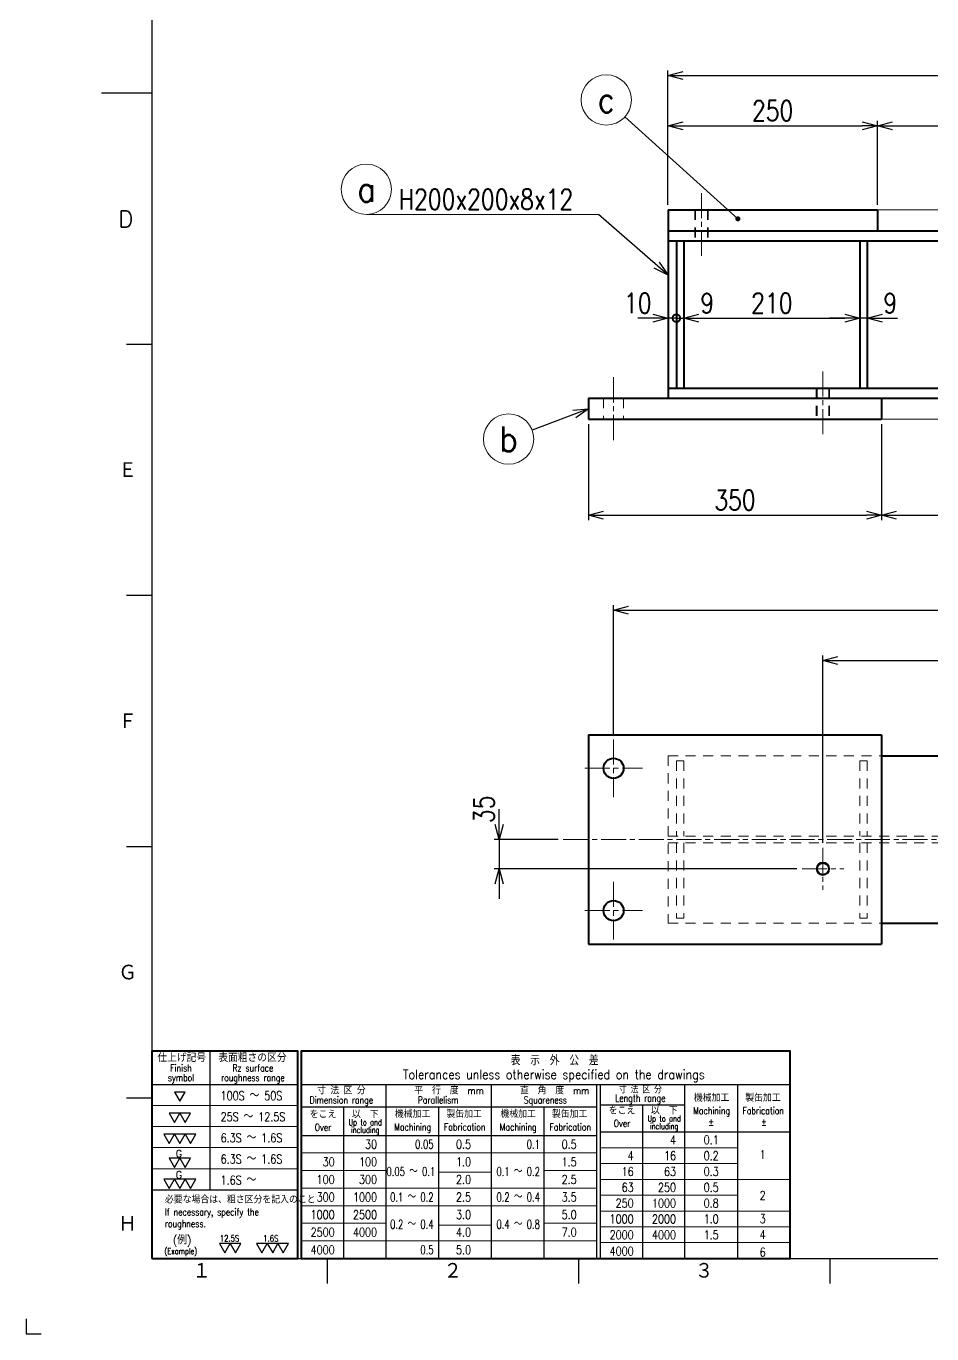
# Model space of a CAD drawing. Header units: millimetres. Extents: x 0 to 3564, y 0 to 2520.
# Drawn here: x 0 to 1081, y 0 to 1562 of the extents above; entities that cross this region are included whole.
import ezdxf
from ezdxf.enums import TextEntityAlignment as Align

# ---------------------------------------------------------------- set-up
doc = ezdxf.new("R2010")
doc.units = ezdxf.units.MM
doc.header["$LTSCALE"] = 6
doc.linetypes.add('GEN7A', pattern=[7.5, 5, -0.75, 1, -0.75])
doc.linetypes.add('HIDDEN2', pattern=[3.5, 2, -1.5])
doc.layers.get('0').update_dxf_attribs({"lineweight": 20})
doc.layers.get('DEFPOINTS').update_dxf_attribs({"color": 253})
for name, color, linetype, lineweight in [('2', 5, 'Continuous', 40), ('3A', 6, 'HIDDEN2', 20), ('4', 3, 'Continuous', 13), ('5', 3, 'Continuous', 13), ('6', 7, 'Continuous', 50), ('7A', 4, 'GEN7A', 13)]:
    doc.layers.add(name, color=color, linetype=linetype, lineweight=lineweight)
doc.layers.add('RAHM2', color=1, linetype='Continuous')
doc.styles.add('DIMENSION', font='romans.shx', dxfattribs={"width": 0.8, "bigfont": 'extfont2.shx'})
doc.styles.get("Standard").update_dxf_attribs({"font": 'romans.shx', "width": 0.8, "bigfont": 'extfont2.shx'})
doc.dimstyles.new('GEN-ISO$0', dxfattribs={"dimscale": 6, "dimtxt": 4, "dimasz": 3, "dimexe": 1, "dimexo": 1, "dimgap": 1, "dimtad": 3, "dimrnd": 0.01, "dimdsep": 46, "dimtxsty": 'Standard', "dimblk": 'OPEN30', "dimcen": 0, "dimclrt": 7, "dimazin": 2, "dimtp": 0.1, "dimtm": 0.1, "dimtfac": 0.6, "dimtmove": 2, "dimatfit": 3, "dimldrblk": 'OPEN30', "dimfxl": 1, "dimarcsym": 0})
doc.dimstyles.new('GEN-ISO$7', dxfattribs={"dimscale": 6, "dimtxt": 4, "dimasz": 3, "dimexe": 1, "dimexo": 1, "dimgap": 1, "dimtad": 3, "dimrnd": 0.01, "dimdsep": 46, "dimtxsty": 'Standard', "dimblk": 'OPEN30', "dimcen": 0, "dimclrt": 7, "dimazin": 2, "dimtp": 0.1, "dimtm": 0.1, "dimtfac": 0.6, "dimtmove": 2, "dimatfit": 3, "dimldrblk": 'OPEN30', "dimfxl": 1, "dimarcsym": 0})

# ---------------------------------------------------------------- blocks, each defined once
blk = doc.blocks.new('1A2ブヒン')
at = {"layer": '2'}
for points in [[(25, 15), (54.05, 15), (54.05, 56.26), (25, 56.26)], [(54.75, 15), (152.05, 15), (152.05, 56.26), (54.75, 56.26)]]:
    blk.add_lwpolyline(points, close=True, dxfattribs=at)
at = {"layer": '4'}
for p, q in [((25, 45.46), (54.05, 45.46)), ((25, 41.26), (54.05, 41.26)), ((25, 37.06), (54.05, 37.06)), ((114.25, 37.05), (141.55, 37.05)), ((54.75, 36), (113.55, 36)), ((114.25, 33.9), (141.55, 33.9)), ((25, 32.86), (54.05, 32.86)), ((54.75, 32.5), (71.55, 32.5)), ((82.05, 32.15), (92.55, 32.15)), ((103.05, 32.5), (113.55, 32.5)), ((54.75, 29), (113.55, 29)), ((114.25, 30.75), (152.05, 30.75)), ((114.25, 27.6), (141.55, 27.6)), ((54.75, 25.5), (113.55, 25.5)), ((114.25, 24.45), (152.05, 24.45)), ((54.75, 22), (71.55, 22)), ((82.05, 21.65), (92.55, 21.65)), ((103.05, 22), (113.55, 22)), ((114.25, 21.3), (152.05, 21.3)), ((54.75, 18.5), (113.55, 18.5)), ((114.25, 18.15), (152.05, 18.15))]:
    blk.add_line(p, q, dxfattribs=at)
at = {"layer": 'RAHM2', "color": 5, "linetype": 'Continuous'}
for p, q in [((25, 405), (25, 15)), ((15, 247), (25, 247)), ((20, 197), (25, 197)), ((20, 147), (25, 147)), ((20, 97), (25, 97)), ((20, 47), (25, 47)), ((25, 15), (579, 15)), ((60, 10), (60, 15)), ((110, 10), (110, 15)), ((160, 10), (160, 15)), ((0, 3), (0, 0)), ((0, 0), (3, 0))]:
    blk.add_line(p, q, dxfattribs=at)
at = {"layer": 'RAHM2', "color": 7, "linetype": 'Continuous'}
for p, q in [((36.55, 56.26), (36.55, 28.66)), ((25, 49.66), (54.05, 49.66)), ((54.75, 49.66), (152.05, 49.66)), ((71.55, 49.66), (71.55, 15)), ((92.55, 49.66), (92.55, 15)), ((113.55, 15), (113.55, 49.66)), ((114.25, 49.66), (114.25, 15)), ((131.05, 49.66), (131.05, 15)), ((141.55, 49.66), (141.55, 15)), ((122.65, 47.56), (122.65, 47.54)), ((54.75, 45.21), (113.55, 45.21)), ((63.15, 45.21), (63.15, 15)), ((82.05, 45.21), (82.05, 15)), ((103.05, 45.21), (103.05, 15)), ((114.25, 45.56), (131.05, 45.56)), ((122.65, 45.56), (122.65, 15)), ((54.75, 39.5), (113.55, 39.5)), ((114.25, 40.2), (152.05, 40.2)), ((25, 28.66), (54.05, 28.66))]:
    blk.add_line(p, q, dxfattribs=at)
for points in [[(30.6, 46.29), (31.66, 48.12), (29.54, 48.12), (30.6, 46.29)], [(29.54, 42.09), (30.6, 43.92), (28.48, 43.92), (29.54, 42.09)], [(31.66, 42.09), (32.72, 43.92), (30.6, 43.92), (31.66, 42.09)], [(28.48, 37.89), (29.54, 39.72), (27.42, 39.72), (28.48, 37.89)], [(30.6, 37.89), (31.66, 39.72), (29.54, 39.72), (30.6, 37.89)], [(32.72, 37.89), (33.78, 39.72), (31.66, 39.72), (32.72, 37.89)], [(29.54, 33.12), (30.6, 34.96), (28.48, 34.96), (29.54, 33.12)], [(31.66, 33.12), (32.72, 34.96), (30.6, 34.96), (31.66, 33.12)], [(28.48, 28.92), (29.54, 30.76), (27.42, 30.76), (28.48, 28.92)], [(30.6, 28.92), (31.66, 30.76), (29.54, 30.76), (30.6, 28.92)], [(32.72, 28.92), (33.78, 30.76), (31.66, 30.76), (32.72, 28.92)], [(39.56, 16.14), (40.62, 17.98), (38.49, 17.98), (39.56, 16.14)], [(41.68, 16.14), (42.74, 17.98), (40.62, 17.98), (41.68, 16.14)], [(46.93, 16.14), (47.99, 17.98), (45.87, 17.98), (46.93, 16.14)], [(49.06, 16.14), (50.12, 17.98), (47.99, 17.98), (49.06, 16.14)], [(51.18, 16.14), (52.24, 17.98), (50.12, 17.98), (51.18, 16.14)]]:
    blk.add_lwpolyline(points, close=True, dxfattribs=at)
at = {"layer": 'RAHM2', "color": 5, "linetype": 'Continuous'}
for s, p in [('D', (18.36, 220.24)), ('Ｅ', (18.36, 170.24)), ('Ｆ', (18.36, 120.24)), ('Ｇ', (18.36, 70.24)), ('Ｈ', (18.36, 20.24)), ('１', (33.1, 10.87)), ('２', (83.1, 10.87)), ('３', (133.1, 10.87))]:
    blk.add_text(s, height=3.31, dxfattribs=at).set_placement(p)
at = {"layer": 'RAHM2', "color": 7, "linetype": 'Continuous'}
for s, height, width, p in [('仕上げ記号', 1.54, 0.9, (30.97, 54.13)), ('表面粗さの区分', 1.54, 0.9, (45.03, 54.13)), ('表\u3000示\u3000外\u3000公\u3000差', 1.8, 0.9, (105.18, 53.48)), ('Finish', 1.4, 0.8, (30.82, 52.24)), ('Rz surface', 1.4, 0.8, (45.12, 52.24)), ('Tolerances unless otherwise specified on the drawings', 1.8, 0.9, (105.02, 50.72)), ('symbol', 1.4, 0.8, (30.82, 50.27)), ('roughness range', 1.4, 0.8, (45.12, 50.27)), ('Dimension range', 1.4, 0.8, (62.73, 45.86)), ('寸 法 区 分', 1.4, 0.9, (62.73, 47.71)), ('Parallelism', 1.4, 0.8, (81.99, 45.86)), ('平\u3000行\u3000度\u3000mm', 1.4, 0.9, (84.16, 47.71)), ('Squareness', 1.4, 0.8, (103.32, 45.86)), ('直\u3000角\u3000度\u3000mm', 1.4, 0.9, (105.16, 47.71)), ('Length range', 1.4, 0.8, (122.23, 46.21)), ('寸 法 区 分', 1.4, 0.8, (122.23, 47.89)), ('機械加工', 1.4, 0.9, (136.41, 46.24)), ('製缶加工', 1.4, 0.9, (146.64, 46.24)), ('をこえ', 1.4, 0.9, (59.09, 42.95)), ('以\u3000下', 1.4, 0.9, (67.49, 42.95)), ('機械加工', 1.4, 0.9, (76.91, 43.02)), ('製缶加工', 1.4, 0.9, (87.16, 43.02)), ('機械加工', 1.4, 0.9, (97.91, 43.02)), ('製缶加工', 1.4, 0.9, (108.16, 43.02)), ('をこえ', 1.4, 0.9, (118.59, 43.7)), ('以\u3000下', 1.4, 0.9, (126.99, 43.7)), ('Machining', 1.4, 0.8, (136.41, 43.72)), ('Fabrication', 1.4, 0.8, (146.68, 43.72)), ('Over', 1.4, 0.8, (59.09, 40.42)), ('Up to and', 1.2, 0.8, (67.48, 41.5)), ('Machining', 1.4, 0.8, (76.91, 40.49)), ('Fabrication', 1.4, 0.8, (87.28, 40.49)), ('Machining', 1.4, 0.8, (97.91, 40.49)), ('Fabrication', 1.4, 0.8, (108.28, 40.49)), ('Over', 1.4, 0.8, (118.59, 41.17)), ('Up to and', 1.2, 0.8, (126.98, 42.25)), ('including', 1.2, 0.8, (126.99, 40.73)), ('%%P', 1.4, 0.9, (136.33, 41.46)), ('%%P', 1.4, 0.9, (146.83, 41.46)), ('including', 1.2, 0.8, (67.49, 39.98))]:
    blk.add_text(s, height=height, dxfattribs=dict(at, width=width)).set_placement(p, align=Align.CENTER)
for s, height, width, p in [('100S ～ 50S', 1.75, 0.8, (38.69, 46.52)), ('25S ～ 12.5S', 1.75, 0.8, (38.69, 42.32)), ('6.3S ～ 1.6S', 1.75, 0.8, (38.69, 38.12)), ('0.1', 1.75, 0.8, (134.84, 37.73)), ('1', 1.75, 0.8, (145.97, 34.81)), ('6.3S ～ 1.6S', 1.75, 0.8, (38.69, 33.92)), ('0.2', 1.75, 0.8, (134.84, 34.58)), ('1.6S ～ ', 1.75, 0.8, (38.69, 29.72)), ('0.3', 1.75, 0.8, (134.84, 31.43)), ('0.5', 1.75, 0.8, (134.84, 28.28)), ('必要な場合は、粗さ区分を記入のこと', 1.4, 0.9, (27.61, 25.99)), ('0.8', 1.75, 0.8, (134.84, 25.13)), ('2', 1.75, 0.8, (145.97, 26.65)), ('If necessary, specify the', 1.4, 0.8, (27.61, 23.58)), ('1.0', 1.75, 0.8, (134.84, 21.98)), ('3', 1.75, 0.8, (145.97, 22.04)), ('roughness.', 1.4, 0.8, (27.61, 21.26)), ('(例)', 1.6, 0.9, (29.2, 17.85)), ('12.5S', 1.26, 0.8, (38.53, 18.36)), ('1.6S', 1.26, 0.8, (47.18, 18.36)), ('1.5', 1.75, 0.8, (134.84, 18.83)), ('4', 1.75, 0.8, (145.97, 18.89)), ('(Example)', 1.2, 0.8, (27.53, 15.87)), ('6', 1.75, 0.8, (145.97, 15.39))]:
    blk.add_text(s, height=height, dxfattribs=dict(at, width=width)).set_placement(p)
for s, width, p in [('4', 0.8, (129.35, 37.73)), ('30', 0.8, (69.85, 36.85)), ('0.05', 0.7, (81.08, 36.85)), ('0.5', 0.8, (88.56, 36.85)), ('0.1', 0.7, (102.24, 36.85)), ('0.5', 0.8, (109.56, 36.85)), ('30', 0.8, (61.4, 33.35)), ('100', 0.8, (69.85, 33.35)), ('1.0', 0.8, (88.56, 33.35)), ('1.5', 0.8, (109.56, 33.35)), ('4', 0.8, (120.9, 34.58)), ('16', 0.8, (129.35, 34.58)), ('100', 0.8, (61.4, 29.85)), ('300', 0.8, (69.85, 29.85)), ('0.05 ～ 0.1', 0.7, (81.41, 31.42)), ('2.0', 0.8, (88.56, 29.85)), ('0.1 ～ 0.2', 0.7, (102.24, 31.42)), ('2.5', 0.8, (109.56, 29.85)), ('16', 0.8, (120.9, 31.43)), ('63', 0.8, (129.35, 31.43)), ('63', 0.8, (120.9, 28.28)), ('250', 0.8, (129.35, 28.28)), ('300', 0.8, (61.4, 26.35)), ('1000', 0.8, (69.85, 26.35)), ('0.1 ～ 0.2', 0.7, (81.08, 26.35)), ('2.5', 0.8, (88.56, 26.35)), ('0.2 ～ 0.4', 0.7, (102.24, 26.35)), ('3.5', 0.8, (109.56, 26.35)), ('250', 0.8, (120.9, 25.13)), ('1000', 0.8, (129.35, 25.13)), ('1000', 0.8, (61.4, 22.85)), ('2500', 0.8, (69.85, 22.85)), ('3.0', 0.8, (88.56, 22.85)), ('5.0', 0.8, (109.56, 22.85)), ('1000', 0.8, (120.9, 21.98)), ('2000', 0.8, (129.35, 21.98)), ('2500', 0.8, (61.4, 19.35)), ('4000', 0.8, (69.85, 19.35)), ('0.2 ～ 0.4', 0.7, (81.08, 20.93)), ('4.0', 0.8, (88.56, 19.35)), ('0.4 ～ 0.8', 0.7, (102.24, 20.93)), ('7.0', 0.8, (109.56, 19.35)), ('2000', 0.8, (120.9, 18.83)), ('4000', 0.8, (129.35, 18.83)), ('4000', 0.8, (61.4, 15.85)), ('0.5', 0.7, (81.08, 15.85)), ('5.0', 0.8, (88.56, 15.85)), ('4000', 0.8, (120.9, 15.58))]:
    blk.add_text(s, height=1.75, dxfattribs=dict(at, width=width)).set_placement(p, align=Align.RIGHT)
for p in [(31.04, 35.15), (31.04, 30.95)]:
    blk.add_text('G', height=1.4, dxfattribs=at).set_placement(p, align=Align.RIGHT)
at = {"layer": 'RAHM2', "color": 5, "linetype": 'Continuous', "width": 0.7}
for tag, p in [('HEADER3', (35, 392.01)), ('HEADER4', (54.75, 392)), ('HEADER15', (74.49, 392)), ('HEADER16', (94.43, 392))]:
    blk.add_attdef(tag, text='', height=6, dxfattribs=at).set_placement(p, align=Align.MIDDLE)
at = {"layer": 'RAHM2', "color": 7, "linetype": 'Continuous'}
blk.add_attdef('HEADER5', text='', height=2.5, dxfattribs=at).set_placement((63.69, 385.1), align=Align.BOTTOM_RIGHT)
for tag, height, width, p in [('HEADER25', 3.2, 0.63, (525.91, 86.65)), ('HEADER23', 3.33, 0.8, (550.4, 86.46)), ('HEADER24', 3.5, 0.8, (571.57, 86.49)), ('HEADER22', 3.2, 0.63, (525.91, 79.65)), ('HEADER20', 3.33, 0.8, (550.4, 79.46)), ('HEADER21', 3.5, 0.8, (571.57, 79.49)), ('HEADER19', 3.2, 0.63, (525.91, 72.65)), ('HEADER17', 3.33, 0.8, (550.4, 72.46)), ('HEADER18', 3.5, 0.8, (571.57, 72.49)), ('HEADER11', 3.2, 0.63, (525.91, 65.65)), ('HEADER9', 3.33, 0.8, (550.4, 65.46)), ('HEADER10', 3.5, 0.8, (571.57, 65.49)), ('HEADER7', 3.31, 0.8, (343.63, 48.21)), ('HEADER1', 5, 0.9, (528.12, 45.15)), ('GEN-TITLE-SCA', 4, 0.85, (430.79, 40.85)), ('HEADER2', 6, 0.9, (527.89, 36.68)), ('HEADER14', 3.31, 0.8, (343.63, 36.29))]:
    blk.add_attdef(tag, text='', height=height, dxfattribs=dict(at, width=width)).set_placement(p, align=Align.MIDDLE)
for tag, p in [('HEADER27', (401.45, 41.09)), ('HEADER26', (416.07, 41.09))]:
    blk.add_attdef(tag, text='', height=4, dxfattribs=at).set_placement(p, align=Align.MIDDLE)
at = {"layer": 'RAHM2', "color": 7, "linetype": 'Continuous', "width": 0.7}
blk.add_attdef('GEN-TITLE-DAT', text='', height=3.5, dxfattribs=at).set_placement((452.8, 39.1), align=Align.CENTER)
at = {"layer": 'RAHM2', "color": 5, "linetype": 'Continuous'}
blk.add_attdef('HEADER6', text='', height=5.8, dxfattribs=at).set_placement((376.09, 17.1), align=Align.BOTTOM_RIGHT)
at = {"layer": 'RAHM2', "color": 5, "linetype": 'Continuous', "style": 'DIMENSION', "width": 1.2}
for tag, p in [('HEADER13', (382.56, 16.75)), ('HEADER12', (416.26, 16.72)), ('GEN-TITLE-DWG', (485.79, 16.74))]:
    blk.add_attdef(tag, text='', height=7.02, dxfattribs=at).set_placement(p, align=Align.BOTTOM_LEFT)
at = {"layer": 'RAHM2', "color": 5, "linetype": 'Continuous', "style": 'DIMENSION'}
blk.add_attdef('HEADER8', text='', height=7.02, dxfattribs=at).set_placement((577.6, 16.71), align=Align.BOTTOM_RIGHT)
blk = doc.blocks.new('_Open30')
at = {"color": 0, "linetype": 'ByBlock', "lineweight": -2}
for p, q in [((-1, 0.268), (0, 0)), ((0, 0), (-1, -0.268)), ((0, 0), (-1, 0))]:
    blk.add_line(p, q, dxfattribs=at)
blk = doc.blocks.new('*D42')
at = {"layer": '5', "color": 0, "lineweight": -2, "transparency": 16777216}
for p, q in [((766.4, 1348.4), (766.4, 1508.7)), ((784.4, 1502.7), (1718.4, 1502.7)), ((1736.4, 1348.4), (1736.4, 1508.7))]:
    blk.add_line(p, q, dxfattribs=at)
at = {"layer": 'DEFPOINTS', "color": 0, "transparency": 16777216}
for p in [(1736.4, 1502.7), (766.4, 1342.4), (1736.4, 1342.4)]:
    blk.add_point(p, dxfattribs=at)
at = {"layer": '5', "color": 0, "lineweight": -2, "transparency": 16777216, "xscale": 18, "yscale": 18, "zscale": 18, "rotation": 180}
blk.add_blockref('_Open30', (766.4, 1502.7), dxfattribs=at)
at = {"layer": '5', "color": 0, "lineweight": -2, "transparency": 16777216, "xscale": 18, "yscale": 18, "zscale": 18}
blk.add_blockref('_Open30', (1736.4, 1502.7), dxfattribs=at)
at = {"layer": '5', "color": 7, "transparency": 16777216, "insert": (1251.4, 1520.7), "char_height": 24, "attachment_point": 5}
blk.add_mtext('970', dxfattribs=at)
blk = doc.blocks.new('*D18')
at = {"layer": '5', "color": 0, "lineweight": -2, "transparency": 16777216}
for p, q in [((701.4, 715.9), (701.4, 870.1)), ((719.4, 864.1), (1783.4, 864.1)), ((1801.4, 715.9), (1801.4, 870.1))]:
    blk.add_line(p, q, dxfattribs=at)
at = {"layer": 'DEFPOINTS', "color": 0, "transparency": 16777216}
for p in [(1801.4, 864.1), (701.4, 709.9), (1801.4, 709.9)]:
    blk.add_point(p, dxfattribs=at)
at = {"layer": '5', "color": 0, "lineweight": -2, "transparency": 16777216, "xscale": 18, "yscale": 18, "zscale": 18, "rotation": 180}
blk.add_blockref('_Open30', (701.4, 864.1), dxfattribs=at)
at = {"layer": '5', "color": 0, "lineweight": -2, "transparency": 16777216, "xscale": 18, "yscale": 18, "zscale": 18}
blk.add_blockref('_Open30', (1801.4, 864.1), dxfattribs=at)
at = {"layer": '5', "color": 7, "transparency": 16777216, "insert": (1251.4, 882.1), "char_height": 24, "attachment_point": 5}
blk.add_mtext('1100', dxfattribs=at)
blk = doc.blocks.new('*D20')
at = {"layer": '5', "color": 0, "lineweight": -2, "transparency": 16777216}
for p, q in [((951.4, 586.4), (951.4, 810.1)), ((969.4, 804.1), (1533.4, 804.1)), ((1551.4, 656.4), (1551.4, 810.1))]:
    blk.add_line(p, q, dxfattribs=at)
at = {"layer": 'DEFPOINTS', "color": 0, "transparency": 16777216}
for p in [(1551.4, 804.1), (1551.4, 650.4), (951.4, 580.4)]:
    blk.add_point(p, dxfattribs=at)
at = {"layer": '5', "color": 0, "lineweight": -2, "transparency": 16777216, "xscale": 18, "yscale": 18, "zscale": 18, "rotation": 180}
blk.add_blockref('_Open30', (951.4, 804.1), dxfattribs=at)
at = {"layer": '5', "color": 0, "lineweight": -2, "transparency": 16777216, "xscale": 18, "yscale": 18, "zscale": 18}
blk.add_blockref('_Open30', (1551.4, 804.1), dxfattribs=at)
at = {"layer": '5', "color": 7, "transparency": 16777216, "insert": (1251.4, 822.1), "char_height": 24, "attachment_point": 5}
blk.add_mtext('600', dxfattribs=at)
blk = doc.blocks.new('*D22')
at = {"layer": '5', "color": 0, "lineweight": -2, "transparency": 16777216}
for p, q in [((564.7, 608.4), (564.7, 626.4)), ((635.4, 590.4), (558.7, 590.4)), ((564.7, 590.4), (564.7, 555.4)), ((920.4, 555.4), (558.7, 555.4)), ((564.7, 537.4), (564.7, 519.4))]:
    blk.add_line(p, q, dxfattribs=at)
at = {"layer": 'DEFPOINTS', "color": 0, "transparency": 16777216}
for p in [(641.4, 590.4), (564.7, 555.4), (926.4, 555.4)]:
    blk.add_point(p, dxfattribs=at)
at = {"layer": '5', "color": 0, "lineweight": -2, "transparency": 16777216, "xscale": 18, "yscale": 18, "zscale": 18}
for p, rotation in [((564.7, 590.4), 270), ((564.7, 555.4), 90)]:
    blk.add_blockref('_Open30', p, dxfattribs=dict(at, rotation=rotation))
at = {"layer": '5', "color": 7, "transparency": 16777216, "insert": (546.7, 626.4), "char_height": 24, "attachment_point": 5, "rotation": 90}
blk.add_mtext('35', dxfattribs=at)
blk = doc.blocks.new('*D23')
at = {"layer": '5', "color": 0, "lineweight": -2, "transparency": 16777216}
for p, q in [((671.4, 1086.4), (671.4, 971.7)), ((1021.4, 1086.4), (1021.4, 971.7)), ((689.4, 977.7), (1003.4, 977.7))]:
    blk.add_line(p, q, dxfattribs=at)
at = {"layer": 'DEFPOINTS', "color": 0, "transparency": 16777216}
for p in [(671.4, 1092.4), (1021.4, 1092.4), (1021.4, 977.7)]:
    blk.add_point(p, dxfattribs=at)
at = {"layer": '5', "color": 0, "lineweight": -2, "transparency": 16777216, "xscale": 18, "yscale": 18, "zscale": 18, "rotation": 180}
blk.add_blockref('_Open30', (671.4, 977.7), dxfattribs=at)
at = {"layer": '5', "color": 0, "lineweight": -2, "transparency": 16777216, "xscale": 18, "yscale": 18, "zscale": 18}
blk.add_blockref('_Open30', (1021.4, 977.7), dxfattribs=at)
at = {"layer": '5', "color": 7, "transparency": 16777216, "insert": (846.4, 995.7), "char_height": 24, "attachment_point": 5}
blk.add_mtext('350', dxfattribs=at)
blk = doc.blocks.new('*D24')
at = {"layer": '5', "color": 0, "lineweight": -2, "transparency": 16777216}
for p, q in [((1021.4, 1086.4), (1021.4, 971.7)), ((1481.4, 1086.4), (1481.4, 971.7)), ((1039.4, 977.7), (1463.4, 977.7))]:
    blk.add_line(p, q, dxfattribs=at)
at = {"layer": 'DEFPOINTS', "color": 0, "transparency": 16777216}
for p in [(1021.4, 1092.4), (1481.4, 1092.4), (1481.4, 977.7)]:
    blk.add_point(p, dxfattribs=at)
at = {"layer": '5', "color": 0, "lineweight": -2, "transparency": 16777216, "xscale": 18, "yscale": 18, "zscale": 18, "rotation": 180}
blk.add_blockref('_Open30', (1021.4, 977.7), dxfattribs=at)
at = {"layer": '5', "color": 0, "lineweight": -2, "transparency": 16777216, "xscale": 18, "yscale": 18, "zscale": 18}
blk.add_blockref('_Open30', (1481.4, 977.7), dxfattribs=at)
at = {"layer": '5', "color": 7, "transparency": 16777216, "insert": (1251.4, 995.7), "char_height": 24, "attachment_point": 5}
blk.add_mtext('460', dxfattribs=at)
blk = doc.blocks.new('*D27')
at = {"layer": '5', "color": 0, "lineweight": -2, "transparency": 16777216}
for p, q in [((766.4, 1348.4), (766.4, 1448.7)), ((784.4, 1442.7), (998.4, 1442.7)), ((1016.4, 1348.4), (1016.4, 1448.7))]:
    blk.add_line(p, q, dxfattribs=at)
at = {"layer": 'DEFPOINTS', "color": 0, "transparency": 16777216}
for p in [(1016.4, 1442.7), (766.4, 1342.4), (1016.4, 1342.4)]:
    blk.add_point(p, dxfattribs=at)
at = {"layer": '5', "color": 0, "lineweight": -2, "transparency": 16777216, "xscale": 18, "yscale": 18, "zscale": 18, "rotation": 180}
blk.add_blockref('_Open30', (766.4, 1442.7), dxfattribs=at)
at = {"layer": '5', "color": 0, "lineweight": -2, "transparency": 16777216, "xscale": 18, "yscale": 18, "zscale": 18}
blk.add_blockref('_Open30', (1016.4, 1442.7), dxfattribs=at)
at = {"layer": '5', "color": 7, "transparency": 16777216, "insert": (891.4, 1460.7), "char_height": 24, "attachment_point": 5}
blk.add_mtext('250', dxfattribs=at)
blk = doc.blocks.new('*D28')
at = {"layer": '5', "color": 0, "lineweight": -2, "transparency": 16777216}
for p, q in [((1016.4, 1348.4), (1016.4, 1448.7)), ((1034.4, 1442.7), (1468.4, 1442.7)), ((1486.4, 1348.4), (1486.4, 1448.7))]:
    blk.add_line(p, q, dxfattribs=at)
at = {"layer": 'DEFPOINTS', "color": 0, "transparency": 16777216}
for p in [(1486.4, 1442.7), (1016.4, 1342.4), (1486.4, 1342.4)]:
    blk.add_point(p, dxfattribs=at)
at = {"layer": '5', "color": 0, "lineweight": -2, "transparency": 16777216, "xscale": 18, "yscale": 18, "zscale": 18, "rotation": 180}
blk.add_blockref('_Open30', (1016.4, 1442.7), dxfattribs=at)
at = {"layer": '5', "color": 0, "lineweight": -2, "transparency": 16777216, "xscale": 18, "yscale": 18, "zscale": 18}
blk.add_blockref('_Open30', (1486.4, 1442.7), dxfattribs=at)
at = {"layer": '5', "color": 7, "transparency": 16777216, "insert": (1251.4, 1460.7), "char_height": 24, "attachment_point": 5}
blk.add_mtext('470', dxfattribs=at)
blk = doc.blocks.new('GENBALLOON1')
blk.add_circle((0, 0), 5)
at = {"flags": 1}
blk.add_attdef('GEN_PARENT', text='', height=2.5, dxfattribs=at).set_placement((0, 0), align=Align.MIDDLE)
blk.add_attdef('REF_NO', text='', height=3.5).set_placement((0, 0), align=Align.MIDDLE)
at = {"color": 7, "flags": 1}
for tag, p in [('5GENINF', (6.43, 0.96)), ('6GENINF', (6.43, 0.63)), ('7GENINF', (6.43, 0.3)), ('8GENINF', (6.43, -0.04)), ('9GENINF', (6.43, -0.37)), ('3GENINF', (6.43, -2.34)), ('4GENINF', (6.43, -2.67)), ('10GENINF', (6.43, -0.7)), ('11GENINF', (6.43, -1)), ('12GENINF', (6.43, -1.34)), ('13GENINF', (6.43, -1.67)), ('14GENINF', (6.43, -2)), ('20GENINF', (6.43, -4.7)), ('21GENINF', (6.43, -5.04)), ('22GENINF', (6.43, -5.37)), ('15GENINF', (6.43, -3)), ('16GENINF', (6.43, -3.34)), ('17GENINF', (6.43, -3.7)), ('18GENINF', (6.43, -4.04)), ('19GENINF', (6.43, -4.37))]:
    blk.add_attdef(tag, p, '', height=0.2, dxfattribs=at)
blk = doc.blocks.new('_DotSmall')
at = {"color": 0, "linetype": 'ByBlock', "const_width": 0.5}
blk.add_lwpolyline([(-0.0625, 0, 1), (0.0625, 0, 1)], format="xyb", close=True, dxfattribs=at)
blk = doc.blocks.new('*D13')
at = {"layer": '5', "color": 0, "lineweight": -2, "transparency": 16777216}
for p, q in [((748.4, 1212.9), (730.4, 1212.9)), ((776.4, 1212.9), (766.4, 1212.9)), ((776.4, 1212.9), (794.4, 1212.9))]:
    blk.add_line(p, q, dxfattribs=at)
at = {"layer": 'DEFPOINTS', "color": 0, "transparency": 16777216}
for p in [(766.4, 1212.9), (776.4, 1129.4), (766.4, 1117.4)]:
    blk.add_point(p, dxfattribs=at)
at = {"layer": '5', "color": 0, "lineweight": -2, "transparency": 16777216, "xscale": 18, "yscale": 18, "zscale": 18, "rotation": 180}
blk.add_blockref('_DotSmall', (776.4, 1212.9), dxfattribs=at)
at = {"layer": '5', "color": 0, "lineweight": -2, "transparency": 16777216, "xscale": 18, "yscale": 18, "zscale": 18}
blk.add_blockref('_Open30', (766.4, 1212.9), dxfattribs=at)
at = {"layer": '5', "color": 7, "transparency": 16777216, "insert": (730.4, 1230.9), "char_height": 24, "attachment_point": 5}
blk.add_mtext('10', dxfattribs=at)
blk = doc.blocks.new('*D14')
at = {"layer": '5', "color": 0, "lineweight": -2, "transparency": 16777216}
for p, q in [((776.4, 1212.9), (758.4, 1212.9)), ((776.4, 1212.9), (785.4, 1212.9)), ((803.4, 1212.9), (821.4, 1212.9))]:
    blk.add_line(p, q, dxfattribs=at)
at = {"layer": 'DEFPOINTS', "color": 0, "transparency": 16777216}
for p in [(785.4, 1212.9), (776.4, 1129.4), (785.4, 1129.4)]:
    blk.add_point(p, dxfattribs=at)
at = {"layer": '5', "color": 0, "lineweight": -2, "transparency": 16777216, "xscale": 18, "yscale": 18, "zscale": 18}
blk.add_blockref('_DotSmall', (776.4, 1212.9), dxfattribs=at)
at = {"layer": '5', "color": 0, "lineweight": -2, "transparency": 16777216, "xscale": 18, "yscale": 18, "zscale": 18, "rotation": 180}
blk.add_blockref('_Open30', (785.4, 1212.9), dxfattribs=at)
at = {"layer": '5', "color": 7, "transparency": 16777216, "insert": (813.2, 1230.9), "char_height": 24, "attachment_point": 5}
blk.add_mtext('9', dxfattribs=at)
blk = doc.blocks.new('*D15')
at = {"layer": '5', "color": 0, "lineweight": -2, "transparency": 16777216}
blk.add_line((803.4, 1212.9), (977.4, 1212.9), dxfattribs=at)
at = {"layer": 'DEFPOINTS', "color": 0, "transparency": 16777216}
for p in [(995.4, 1212.9), (785.4, 1129.4), (995.4, 1129.4)]:
    blk.add_point(p, dxfattribs=at)
at = {"layer": '5', "color": 0, "lineweight": -2, "transparency": 16777216, "xscale": 18, "yscale": 18, "zscale": 18, "rotation": 180}
blk.add_blockref('_Open30', (785.4, 1212.9), dxfattribs=at)
at = {"layer": '5', "color": 0, "lineweight": -2, "transparency": 16777216, "xscale": 18, "yscale": 18, "zscale": 18}
blk.add_blockref('_Open30', (995.4, 1212.9), dxfattribs=at)
at = {"layer": '5', "color": 7, "transparency": 16777216, "insert": (890.4, 1230.9), "char_height": 24, "attachment_point": 5}
blk.add_mtext('210', dxfattribs=at)
blk = doc.blocks.new('*D16')
at = {"layer": '5', "color": 0, "lineweight": -2, "transparency": 16777216}
for p, q in [((977.4, 1212.9), (959.4, 1212.9)), ((1004.4, 1212.9), (995.4, 1212.9)), ((1022.4, 1212.9), (1040.4, 1212.9))]:
    blk.add_line(p, q, dxfattribs=at)
at = {"layer": 'DEFPOINTS', "color": 0, "transparency": 16777216}
for p in [(995.4, 1212.9), (995.4, 1129.4), (1004.4, 1129.4)]:
    blk.add_point(p, dxfattribs=at)
at = {"layer": '5', "color": 0, "lineweight": -2, "transparency": 16777216, "xscale": 18, "yscale": 18, "zscale": 18}
blk.add_blockref('_Open30', (995.4, 1212.9), dxfattribs=at)
at = {"layer": '5', "color": 0, "lineweight": -2, "transparency": 16777216, "xscale": 18, "yscale": 18, "zscale": 18, "rotation": 180}
blk.add_blockref('_Open30', (1004.4, 1212.9), dxfattribs=at)
at = {"layer": '5', "color": 7, "transparency": 16777216, "insert": (1031.7, 1230.9), "char_height": 24, "attachment_point": 5}
blk.add_mtext('9', dxfattribs=at)

msp = doc.modelspace()

# ---------------------------------------------------------------- linework, layer by layer
at = {"layer": '2'}
for p, q in [((766.425, 1342.353), (1016.425, 1342.353)), ((766.425, 1342.353), (766.425, 1317.353)), ((1016.425, 1342.353), (1016.425, 1317.353)), ((766.425, 1317.353), (1736.425, 1317.353)), ((766.425, 1317.353), (766.425, 1117.353)), ((766.425, 1305.353), (1736.425, 1305.353)), ((776.425, 1305.353), (776.425, 1129.353)), ((785.425, 1305.353), (785.425, 1129.353)), ((995.425, 1305.353), (995.425, 1129.353)), ((1004.425, 1305.353), (1004.425, 1129.353)), ((766.425, 1129.353), (1736.425, 1129.353)), ((671.425, 1117.353), (1831.425, 1117.353)), ((671.425, 1117.353), (671.425, 1092.353)), ((1021.425, 1117.353), (1021.425, 1092.353)), ((671.425, 1092.353), (1021.425, 1092.353)), ((671.425, 715.375), (1021.425, 715.375)), ((671.425, 715.375), (671.425, 465.375)), ((1021.425, 715.375), (1021.425, 465.375)), ((1021.425, 690.375), (1481.425, 690.375)), ((1021.425, 490.375), (1481.425, 490.375)), ((671.425, 465.375), (1021.425, 465.375))]:
    msp.add_line(p, q, dxfattribs=at)
for centre, radius in [((701.425, 675.375), 12), ((951.425, 555.375), 7), ((701.425, 505.375), 12)]:
    msp.add_circle(centre, radius, dxfattribs=at)
at = {"layer": '3A'}
for p, q in [((798.425, 1342.353), (798.425, 1305.353)), ((799.425, 1342.353), (799.425, 1305.353)), ((813.425, 1342.353), (813.425, 1305.353)), ((814.425, 1342.353), (814.425, 1305.353)), ((943.425, 1129.353), (943.425, 1092.353)), ((944.425, 1129.353), (944.425, 1092.353)), ((958.425, 1129.353), (958.425, 1092.353)), ((959.425, 1129.353), (959.425, 1092.353)), ((689.425, 1117.353), (689.425, 1092.353)), ((713.425, 1117.353), (713.425, 1092.353)), ((766.425, 690.375), (766.425, 490.375)), ((766.425, 690.375), (1021.425, 690.375)), ((776.425, 684.375), (785.425, 684.375)), ((776.425, 684.375), (776.425, 594.375)), ((785.425, 684.375), (785.425, 594.375)), ((995.425, 684.375), (1004.425, 684.375)), ((995.425, 684.375), (995.425, 594.375)), ((1004.425, 684.375), (1004.425, 594.375)), ((766.425, 594.375), (1736.425, 594.375)), ((766.425, 586.375), (1736.425, 586.375)), ((776.425, 586.375), (776.425, 496.375)), ((785.425, 586.375), (785.425, 496.375)), ((995.425, 586.375), (995.425, 496.375)), ((1004.425, 586.375), (1004.425, 496.375)), ((766.425, 490.375), (1021.425, 490.375)), ((776.425, 496.375), (785.425, 496.375)), ((995.425, 496.375), (1004.425, 496.375))]:
    msp.add_line(p, q, dxfattribs=at)
at = {"layer": '4'}
for p, q in [((1016.425, 1342.353), (1486.425, 1342.353)), ((1021.425, 1092.353), (1481.425, 1092.353))]:
    msp.add_line(p, q, dxfattribs=at)
msp.add_circle((951.425, 555.375), 8, dxfattribs=at)
at = {"layer": '5'}
msp.add_line((406.248, 1336.851), (683.563, 1336.851), dxfattribs=at)
at = {"layer": '7A'}
for p, q in [((806.425, 1362.353), (806.425, 1285.353)), ((701.425, 1142.353), (701.425, 1067.353)), ((951.425, 1149.353), (951.425, 1072.353)), ((701.425, 709.875), (701.425, 640.875)), ((666.925, 675.375), (735.925, 675.375)), ((641.425, 590.375), (1861.425, 590.375)), ((951.425, 580.375), (951.425, 530.375)), ((926.425, 555.375), (976.425, 555.375)), ((701.425, 539.875), (701.425, 470.875)), ((666.925, 505.375), (735.925, 505.375))]:
    msp.add_line(p, q, dxfattribs=at)

# ---------------------------------------------------------------- block references
at = {"layer": '2', "xscale": 6, "yscale": 6, "zscale": 6}
msp.add_blockref('1A2ブヒン', (0, 0), dxfattribs=at)
at = {"layer": '5'}
ref = msp.add_blockref('GENBALLOON1', (692.694, 1473.581), dxfattribs=dict(at, xscale=6, yscale=6, zscale=6))
ref.add_attrib('REF_NO', 'c', dxfattribs={"color": 7, "height": 30, "width": 0.9}).set_placement((692.694, 1473.581), align=Align.MIDDLE_CENTER)
ref = msp.add_blockref('GENBALLOON1', (406.248, 1366.851), dxfattribs=dict(at, xscale=6, yscale=6, zscale=6))
ref.add_attrib('REF_NO', 'a', dxfattribs={"color": 7, "height": 30, "width": 0.9}).set_placement((406.248, 1366.851), align=Align.MIDDLE_CENTER)
ref = msp.add_blockref('GENBALLOON1', (576.055, 1068.532), dxfattribs=dict(at, xscale=6, yscale=6, zscale=6))
ref.add_attrib('REF_NO', 'b', dxfattribs={"color": 7, "height": 30, "width": 0.9}).set_placement((576.055, 1068.532), align=Align.MIDDLE_CENTER)

# ---------------------------------------------------------------- texts
at = {"layer": '6', "width": 0.8}
msp.add_text('H200x200x8x12', height=24, dxfattribs=at).set_placement((445.073, 1342.851))

# ---------------------------------------------------------------- dimensions: what is measured, and where the dimension line sits
at = {"layer": '5'}
for base, p1, p2, picture, middle in [((1736.425, 1502.704), (766.425, 1342.353), (1736.425, 1342.353), '*D42', (1251.425, 1520.704)), ((1016.425, 1442.704), (766.425, 1342.353), (1016.425, 1342.353), '*D27', (891.425, 1460.704)), ((1486.425, 1442.704), (1016.425, 1342.353), (1486.425, 1342.353), '*D28', (1251.425, 1460.704)), ((1021.425, 977.746), (671.425, 1092.353), (1021.425, 1092.353), '*D23', (846.425, 995.746)), ((1481.425, 977.746), (1021.425, 1092.353), (1481.425, 1092.353), '*D24', (1251.425, 995.746)), ((1801.425, 864.067), (701.425, 709.875), (1801.425, 709.875), '*D18', (1251.425, 882.067)), ((1551.425, 804.067), (951.425, 580.375), (1551.425, 650.375), '*D20', (1251.425, 822.067))]:
    dim = msp.add_linear_dim(base=base, p1=p1, p2=p2, dimstyle='GEN-ISO$0', override={"dimscale": 6, "dimtm": 0.1, "dimtmove": 1}, dxfattribs=at)
    dim.commit()
    dim.dimension.update_dxf_attribs({"geometry": picture, "text_midpoint": middle})
for base, p1, p2, angle, override, picture, middle in [((766.425, 1212.903), (776.425, 1129.353), (766.425, 1117.353), 180, {"dimscale": 6, "dimblk1": 'DotSmall', "dimblk2": 'Open30', "dimsah": 1, "dimse1": 1, "dimse2": 1, "dimtm": 0.1, "dimtmove": 1}, '*D13', (730.425, 1212.903)), ((785.425, 1212.903), (776.425, 1129.353), (785.425, 1129.353), 180, {"dimscale": 6, "dimblk1": 'DotSmall', "dimblk2": 'Open30', "dimsah": 1, "dimse1": 1, "dimse2": 1, "dimtm": 0.1, "dimtmove": 1}, '*D14', (813.225, 1212.903)), ((995.425, 1212.903), (1004.425, 1129.353), (995.425, 1129.353), 0, {"dimscale": 6, "dimse1": 1, "dimse2": 1, "dimtm": 0.1, "dimtmove": 1}, '*D16', (1031.655, 1212.903)), ((564.673, 555.375), (641.425, 590.375), (926.425, 555.375), 90, {"dimscale": 6, "dimtm": 0.1, "dimtmove": 1}, '*D22', (564.673, 626.375))]:
    dim = msp.add_linear_dim(base=base, p1=p1, p2=p2, angle=angle, dimstyle='GEN-ISO$0', override=override, dxfattribs=at)
    dim.commit()
    dim.dimension.update_dxf_attribs({"geometry": picture, "text_midpoint": middle, "dimtype": 160})
dim = msp.add_linear_dim(base=(995.425, 1212.903), p1=(785.425, 1129.353), p2=(995.425, 1129.353), angle=180, dimstyle='GEN-ISO$0', override={"dimscale": 6, "dimse1": 1, "dimse2": 1, "dimtm": 0.1, "dimtmove": 1}, dxfattribs=at)
dim.commit()
dim.dimension.update_dxf_attribs({"geometry": '*D15', "text_midpoint": (890.425, 1230.903)})

# ---------------------------------------------------------------- leaders
for points, override in [([(849.886, 1331.535), (714.952, 1453.467)], {"dimscale": 6, "dimasz": 4, "dimtad": 0, "dimtm": 0.1, "dimldrblk": 'DotSmall'}), ([(766.425, 1264.26), (683.563, 1336.851)], {"dimscale": 6, "dimgap": 1, "dimtad": 0, "dimtm": 0.1}), ([(671.425, 1104.853), (604.091, 1079.21)], {"dimscale": 6, "dimtad": 0, "dimtm": 0.1})]:
    msp.add_leader(points, dimstyle='GEN-ISO$7', override=override, dxfattribs=at)

doc.saveas('drawing.dxf')
